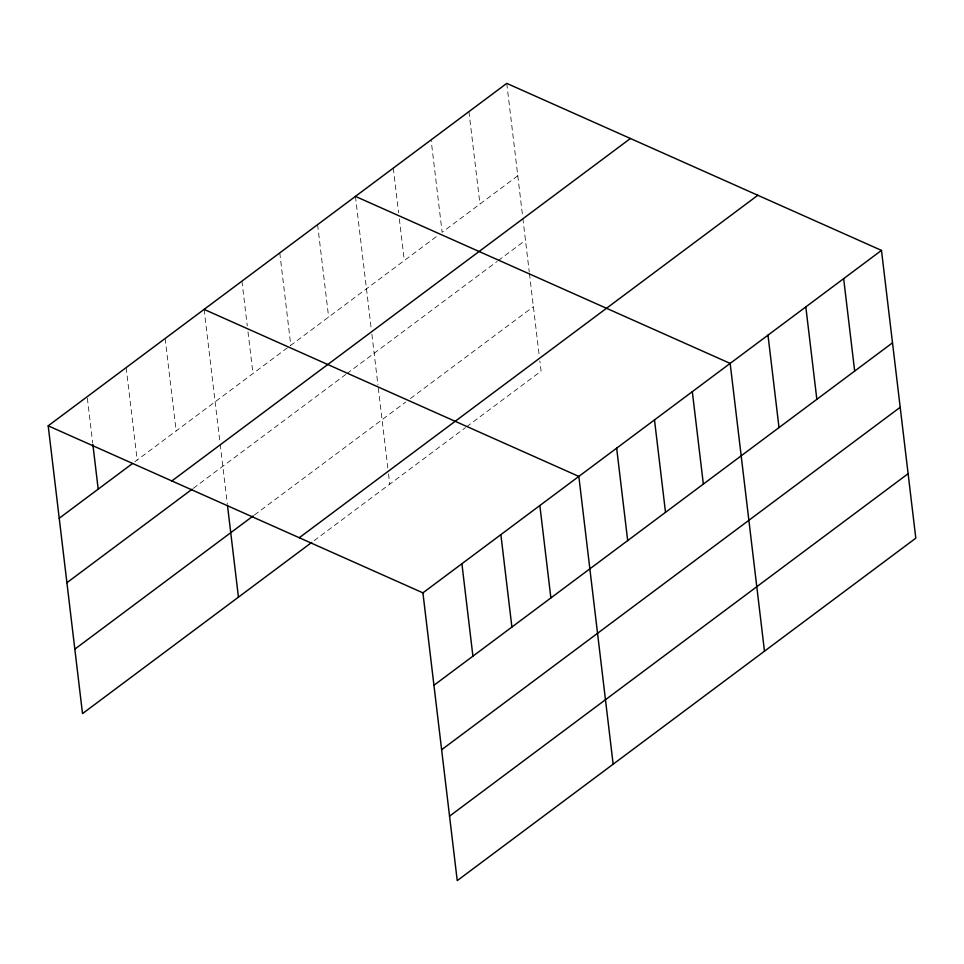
<?xml version="1.0" encoding="UTF-8"?>
<svg xmlns="http://www.w3.org/2000/svg" width="964" height="964" viewBox="0 0 964 964"><rect width="100%" height="100%" fill="white"/><g stroke="black" fill="none" stroke-linecap="round" stroke-linejoin="round"><path stroke-width="0.72" stroke-dasharray="4.82 3.62" d="M134.815 461.792L438.572 234.951M517.788 175.797L442.127 232.3L431.101 139.876M193.294 488.326L345.775 374.454M346.956 373.574L497.099 261.449M498.28 260.569L525.476 240.265M254.388 515.041L405.711 402.036M410.435 398.506L533.393 306.685M314.095 540.659L465.419 427.654M466.6 426.775L541.081 371.152L539.852 360.898M506.763 83.374L522.681 216.816M522.85 218.286L529.26 272.029M529.429 273.475L539.153 355.029M468.938 111.631L479.952 204.043M393.276 168.134L398.602 212.851M399.313 218.816L404.29 260.545M355.439 196.379L371.176 328.363M371.875 334.219L377.936 385.034M378.274 387.926L387.829 468.046M388.528 473.902L389.757 484.157M317.602 224.636L328.628 317.06M279.777 252.881L290.791 345.305M241.94 281.139L247.278 325.856M247.989 331.821L252.966 373.562M204.115 309.396L220.021 442.838M220.202 444.296L227.299 503.823M165.133 338.497L176.159 430.92M126.151 367.609L137.177 460.021M87.35 398.204L92.689 442.922"/><path stroke-width="1.45" d="M48.2 425.823L506.763 83.374L881.482 250.399L915.8 538.177L457.237 880.626L422.919 592.848L48.2 425.823L82.518 713.601L311.721 542.431M59.226 518.246L132.454 463.551M171.857 480.94L630.42 138.491M66.902 582.714L192.113 489.206M74.831 649.134L253.207 515.921M299.262 537.731L757.825 195.282M422.919 592.848L881.482 250.399M433.945 685.271L892.507 342.823M441.633 749.739L900.195 407.29M449.549 816.159L908.112 473.71M355.439 196.379L730.158 363.404L764.476 651.182M204.115 309.396L578.834 476.421L613.152 764.187M843.657 278.656L854.67 371.068M805.82 306.901L816.845 399.325M767.995 335.159L779.008 427.582M692.321 391.661L703.346 484.085M654.496 419.918L665.509 512.33M616.659 448.164L627.684 540.587M539.852 505.522L550.878 597.945M500.87 534.634L511.896 627.058M461.901 563.747L472.914 656.159M227.468 505.269L238.433 597.162M92.869 444.416L98.195 489.134"/></g></svg>
